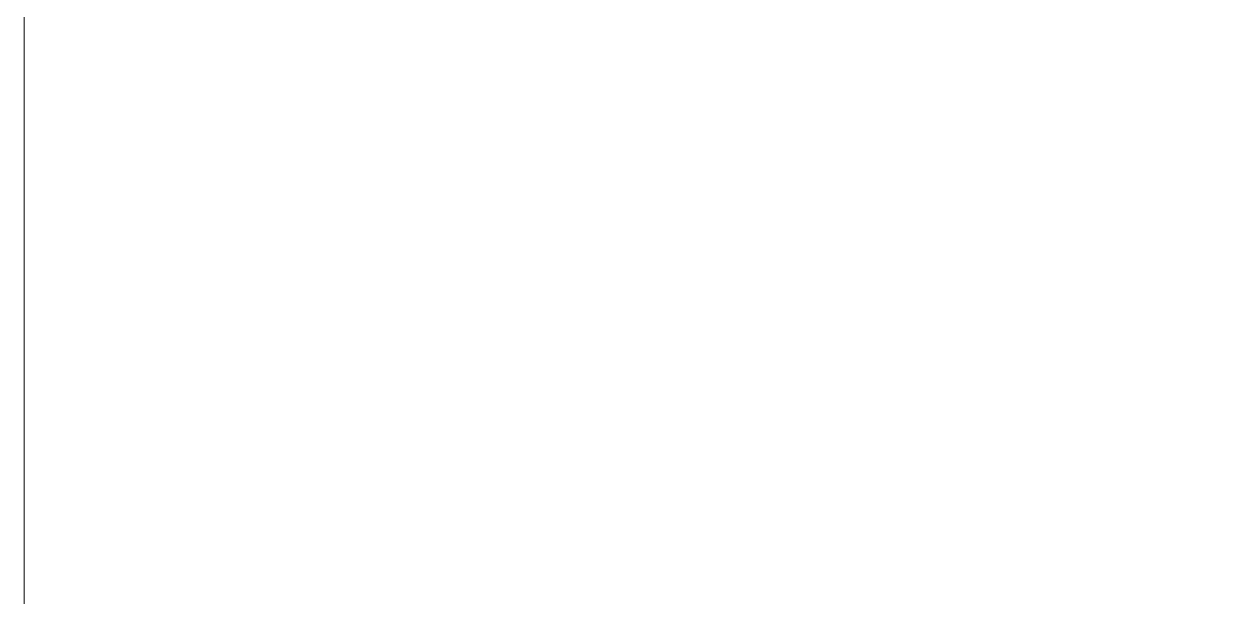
# Model space of a CAD drawing. Header units: inches. Extents: x -4475333 to 345677417, y -211198149 to 2125895.
# Drawn here: x -526232 to -507803, y 1268465 to 1277248 of the extents above; entities that cross this region are included whole.
import ezdxf

# ---------------------------------------------------------------- set-up
doc = ezdxf.new("R2010")
doc.units = ezdxf.units.IN
doc.header["$LTSCALE"] = 150
doc.header["$MEASUREMENT"] = 0
doc.layers.add('KHUNG BVE', color=7, linetype='Continuous', lineweight=0)
doc.styles.add('KICHTHUOC', font='times.ttf')
doc.styles.get("Standard").update_dxf_attribs({"font": 'times.ttf', "height": 100})
doc.dimstyles.get("Standard").update_dxf_attribs({"dimtxt": 100, "dimasz": 500, "dimexe": 0.18, "dimexo": 0.0625, "dimgap": 20, "dimtad": 1, "dimdec": 0, "dimzin": 0, "dimdsep": 46, "dimtxsty": 'Standard', "dimcen": 0.09, "dimadec": 0, "dimazin": 0, "dimtfac": 1, "dimtdec": 0, "dimtofl": 0, "dimtmove": 0, "dimatfit": 3, "dimfxl": 1, "dimtolj": 1, "dimtzin": 0, "dimlwd": 9, "dimlwe": 9, "dimarcsym": 0})

# ---------------------------------------------------------------- blocks, each defined once
blk = doc.blocks.new('*D270')
at = {"layer": 'Defpoints', "color": 0, "lineweight": 0, "transparency": 16777216}
for p in [(-408232, 1285883), (-526232, 1268237), (-408232, 1268237)]:
    blk.add_point(p, dxfattribs=at)
at = {"layer": 'KHUNG BVE', "color": 0, "lineweight": 9, "transparency": 16777216}
for p, q in [((-526232, 1268237), (-526232, 1285883)), ((-525832, 1285883), (-408632, 1285883)), ((-408232, 1268237), (-408232, 1285883))]:
    blk.add_line(p, q, dxfattribs=at)
at = {"layer": 'KHUNG BVE', "color": 0, "lineweight": 0, "transparency": 16777216}
for points in [[(-525832, 1285950), (-525832, 1285816), (-526232, 1285883)], [(-408632, 1285950), (-408632, 1285816), (-408232, 1285883)]]:
    blk.add_solid(points, dxfattribs=at)
at = {"layer": 'KHUNG BVE', "color": 0, "lineweight": 0, "transparency": 16777216, "insert": (-467232, 1286185), "char_height": 200, "attachment_point": 5, "style": 'KICHTHUOC'}
blk.add_mtext('\\A1;118000', dxfattribs=at)

msp = doc.modelspace()

# ---------------------------------------------------------------- dimensions: what is measured, and where the dimension line sits
at = {"layer": 'KHUNG BVE', "lineweight": 0}
dim = msp.add_linear_dim(base=(-408231.5, 1285883), p1=(-526231.5, 1268236.5), p2=(-408231.5, 1268236.5), dimstyle='Standard', override={"dimtxt": 200, "dimasz": 400, "dimgap": 200, "dimtih": 1, "dimtoh": 1, "dimtxsty": 'KICHTHUOC'}, dxfattribs=at)
dim.commit()
dim.dimension.update_dxf_attribs({"geometry": '*D270', "text_midpoint": (-467231.5, 1286184.7)})

doc.saveas('drawing.dxf')
